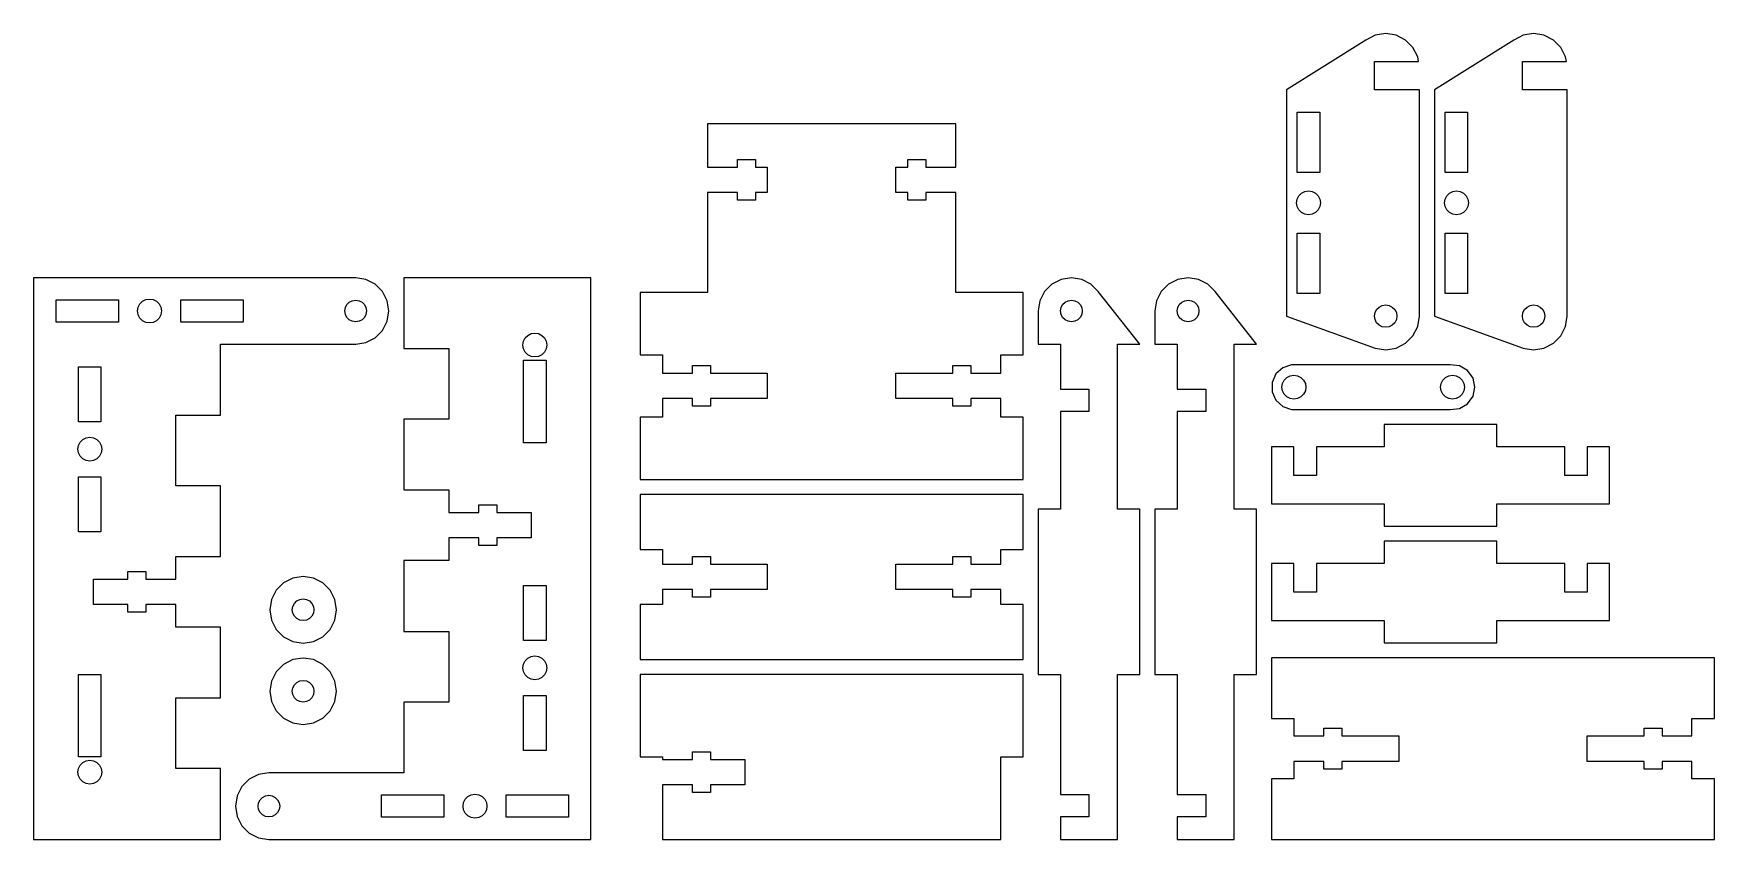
# Model space of a CAD drawing. Header units: metres. Extents: x 0 to 451, y 0 to 108.
# Drawn here: x 226.8 to 451.5, y 0 to 107.7 of the extents above; entities that cross this region are included whole.
import ezdxf

# ---------------------------------------------------------------- set-up
doc = ezdxf.new("R2010")
doc.units = ezdxf.units.M

msp = doc.modelspace()

# ---------------------------------------------------------------- linework, layer by layer
for p, q in [((404.897, 106.874), (394.275, 100.233)), ((406.151, 107.513), (404.897, 106.874)), ((407.542, 107.733), (406.151, 107.513)), ((408.932, 107.513), (407.542, 107.733)), ((410.187, 106.874), (408.932, 107.513)), ((411.182, 105.878), (410.187, 106.874)), ((411.821, 104.624), (411.182, 105.878)), ((424.663, 106.874), (414.042, 100.233)), ((425.918, 107.513), (424.663, 106.874)), ((427.308, 107.733), (425.918, 107.513)), ((428.699, 107.513), (427.308, 107.733)), ((429.953, 106.874), (428.699, 107.513)), ((430.949, 105.878), (429.953, 106.874)), ((431.588, 104.624), (430.949, 105.878)), ((406.042, 100.233), (406.042, 103.983)), ((406.042, 103.983), (411.923, 103.983)), ((411.923, 103.983), (411.821, 104.624)), ((425.808, 100.233), (425.808, 103.983)), ((425.808, 103.983), (431.69, 103.983)), ((431.69, 103.983), (431.588, 104.624)), ((394.275, 100.233), (394.275, 69.9667)), ((412.042, 100.233), (406.042, 100.233)), ((412.042, 69.9667), (412.042, 100.233)), ((414.042, 100.233), (414.042, 69.9667)), ((431.808, 100.233), (425.808, 100.233)), ((431.808, 69.9667), (431.808, 100.233)), ((395.725, 89.1444), (395.725, 97.2333)), ((395.725, 97.2333), (398.725, 97.2333)), ((398.725, 97.2333), (398.725, 89.1444)), ((415.492, 89.1444), (415.492, 97.2333)), ((415.492, 97.2333), (418.492, 97.2333)), ((418.492, 97.2333), (418.492, 89.1444)), ((350.075, 95.681), (316.875, 95.681)), ((316.875, 95.681), (316.875, 89.881)), ((350.075, 89.881), (350.075, 95.681)), ((316.875, 89.881), (320.875, 89.881)), ((320.875, 89.881), (320.875, 90.906)), ((320.875, 90.906), (323.275, 90.906)), ((323.275, 90.906), (323.275, 89.881)), ((323.275, 89.881), (324.875, 89.881)), ((324.875, 89.881), (324.875, 86.481)), ((342.075, 86.481), (342.075, 89.881)), ((342.075, 89.881), (343.675, 89.881)), ((343.675, 89.881), (343.675, 90.906)), ((343.675, 90.906), (346.075, 90.906)), ((346.075, 90.906), (346.075, 89.881)), ((346.075, 89.881), (350.075, 89.881)), ((398.725, 89.1444), (395.725, 89.1444)), ((418.492, 89.1444), (415.492, 89.1444)), ((320.875, 86.481), (316.875, 86.481)), ((316.875, 86.481), (316.875, 73.131)), ((320.875, 85.456), (320.875, 86.481)), ((323.275, 85.456), (320.875, 85.456)), ((324.875, 86.481), (323.275, 86.481)), ((323.275, 86.481), (323.275, 85.456)), ((343.675, 86.481), (342.075, 86.481)), ((343.675, 85.456), (343.675, 86.481)), ((346.075, 85.456), (343.675, 85.456)), ((350.075, 86.481), (346.075, 86.481)), ((346.075, 86.481), (346.075, 85.456)), ((350.075, 73.131), (350.075, 86.481)), ((395.625, 85.1), (395.703, 85.5944)), ((395.703, 85.5944), (395.931, 86.0404)), ((395.931, 86.0404), (396.285, 86.3944)), ((396.285, 86.3944), (396.731, 86.6217)), ((396.731, 86.6217), (397.225, 86.7)), ((397.225, 86.7), (397.719, 86.6217)), ((397.719, 86.6217), (398.165, 86.3944)), ((398.165, 86.3944), (398.519, 86.0404)), ((398.519, 86.0404), (398.747, 85.5944)), ((398.747, 85.5944), (398.825, 85.1)), ((415.392, 85.1), (415.47, 85.5944)), ((415.47, 85.5944), (415.697, 86.0404)), ((415.697, 86.0404), (416.051, 86.3944)), ((416.051, 86.3944), (416.497, 86.6217)), ((416.497, 86.6217), (416.992, 86.7)), ((416.992, 86.7), (417.486, 86.6217)), ((417.486, 86.6217), (417.932, 86.3944)), ((417.932, 86.3944), (418.286, 86.0404)), ((418.286, 86.0404), (418.513, 85.5944)), ((418.513, 85.5944), (418.592, 85.1)), ((395.703, 84.6056), (395.625, 85.1)), ((395.931, 84.1595), (395.703, 84.6056)), ((396.285, 83.8056), (395.931, 84.1595)), ((396.731, 83.5783), (396.285, 83.8056)), ((397.225, 83.5), (396.731, 83.5783)), ((397.719, 83.5783), (397.225, 83.5)), ((398.165, 83.8056), (397.719, 83.5783)), ((398.519, 84.1595), (398.165, 83.8056)), ((398.747, 84.6056), (398.519, 84.1595)), ((398.825, 85.1), (398.747, 84.6056)), ((415.47, 84.6056), (415.392, 85.1)), ((415.697, 84.1595), (415.47, 84.6056)), ((416.051, 83.8056), (415.697, 84.1595)), ((416.497, 83.5783), (416.051, 83.8056)), ((416.992, 83.5), (416.497, 83.5783)), ((417.486, 83.5783), (416.992, 83.5)), ((417.932, 83.8056), (417.486, 83.5783)), ((418.286, 84.1595), (417.932, 83.8056)), ((418.513, 84.6056), (418.286, 84.1595)), ((418.592, 85.1), (418.513, 84.6056)), ((395.725, 72.9667), (395.725, 81.0555)), ((395.725, 81.0555), (398.725, 81.0555)), ((398.725, 81.0555), (398.725, 72.9667)), ((415.492, 72.9667), (415.492, 81.0555)), ((415.492, 81.0555), (418.492, 81.0555)), ((418.492, 81.0555), (418.492, 72.9667)), ((269.85, 75.0965), (226.8, 75.0965)), ((226.8, 75.0965), (226.8, 0)), ((271.225, 74.8787), (269.85, 75.0965)), ((272.466, 74.2466), (271.225, 74.8787)), ((273.45, 73.2621), (272.466, 74.2466)), ((301.3, 75.0965), (276.3, 75.0965)), ((276.3, 75.0965), (276.3, 65.6399)), ((301.3, 0), (301.3, 75.0965)), ((362.909, 74.2466), (361.925, 73.2621)), ((364.15, 74.8787), (362.909, 74.2466)), ((365.525, 75.0965), (364.15, 74.8787)), ((366.9, 74.8787), (365.525, 75.0965)), ((368.141, 74.2466), (366.9, 74.8787)), ((369.125, 73.2621), (368.141, 74.2466)), ((378.509, 74.2466), (377.525, 73.2621)), ((379.75, 74.8787), (378.509, 74.2466)), ((381.125, 75.0965), (379.75, 74.8787)), ((382.5, 74.8787), (381.125, 75.0965)), ((383.741, 74.2466), (382.5, 74.8787)), ((384.725, 73.2621), (383.741, 74.2466)), ((229.8, 69.1465), (229.8, 72.1465)), ((229.8, 72.1465), (238.133, 72.1465)), ((238.133, 72.1465), (238.133, 69.1465)), ((241.006, 71.587), (241.36, 71.9409)), ((241.36, 71.9409), (241.806, 72.1682)), ((241.806, 72.1682), (242.3, 72.2465)), ((242.3, 72.2465), (242.794, 72.1682)), ((242.794, 72.1682), (243.24, 71.9409)), ((243.24, 71.9409), (243.594, 71.587)), ((246.467, 69.1465), (246.467, 72.1465)), ((246.467, 72.1465), (254.8, 72.1465)), ((254.8, 72.1465), (254.8, 69.1465)), ((268.998, 71.8196), (269.402, 72.0255)), ((269.402, 72.0255), (269.85, 72.0965)), ((269.85, 72.0965), (270.298, 72.0255)), ((270.298, 72.0255), (270.702, 71.8196)), ((274.082, 72.0216), (273.45, 73.2621)), ((274.3, 70.6465), (274.082, 72.0216)), ((316.875, 73.131), (307.875, 73.131)), ((307.875, 73.131), (307.875, 64.7977)), ((359.075, 73.131), (350.075, 73.131)), ((359.075, 64.7977), (359.075, 73.131)), ((361.293, 72.0216), (361.075, 70.6465)), ((361.925, 73.2621), (361.293, 72.0216)), ((364.673, 71.8196), (365.077, 72.0255)), ((365.077, 72.0255), (365.525, 72.0965)), ((365.525, 72.0965), (365.973, 72.0255)), ((365.973, 72.0255), (366.377, 71.8196)), ((374.675, 66.2065), (369.125, 73.2621)), ((376.893, 72.0216), (376.675, 70.6465)), ((377.525, 73.2621), (376.893, 72.0216)), ((380.273, 71.8196), (380.677, 72.0255)), ((380.677, 72.0255), (381.125, 72.0965)), ((381.125, 72.0965), (381.573, 72.0255)), ((381.573, 72.0255), (381.977, 71.8196)), ((390.275, 66.2065), (384.725, 73.2621)), ((398.725, 72.9667), (395.725, 72.9667)), ((418.492, 72.9667), (415.492, 72.9667)), ((240.7, 70.6465), (240.778, 71.1409)), ((240.778, 70.1521), (240.7, 70.6465)), ((240.778, 71.1409), (241.006, 71.587)), ((241.006, 69.706), (240.778, 70.1521)), ((241.36, 69.3521), (241.006, 69.706)), ((243.594, 69.706), (243.24, 69.3521)), ((243.594, 71.587), (243.822, 71.1409)), ((243.822, 70.1521), (243.594, 69.706)), ((243.822, 71.1409), (243.9, 70.6465)), ((243.9, 70.6465), (243.822, 70.1521)), ((268.4, 70.6465), (268.471, 71.0946)), ((268.471, 70.1984), (268.4, 70.6465)), ((268.471, 71.0946), (268.677, 71.4988)), ((268.677, 69.7942), (268.471, 70.1984)), ((268.677, 71.4988), (268.998, 71.8196)), ((268.998, 69.4734), (268.677, 69.7942)), ((270.702, 71.8196), (271.023, 71.4988)), ((271.023, 69.7942), (270.702, 69.4734)), ((271.023, 71.4988), (271.229, 71.0946)), ((271.229, 70.1984), (271.023, 69.7942)), ((271.229, 71.0946), (271.3, 70.6465)), ((271.3, 70.6465), (271.229, 70.1984)), ((274.082, 69.2714), (274.3, 70.6465)), ((361.075, 70.6465), (361.075, 66.1965)), ((364.075, 70.6465), (364.146, 71.0946)), ((364.146, 70.1984), (364.075, 70.6465)), ((364.146, 71.0946), (364.352, 71.4988)), ((364.352, 69.7942), (364.146, 70.1984)), ((364.352, 71.4988), (364.673, 71.8196)), ((364.673, 69.4734), (364.352, 69.7942)), ((366.377, 71.8196), (366.698, 71.4988)), ((366.698, 69.7942), (366.377, 69.4734)), ((366.698, 71.4988), (366.904, 71.0946)), ((366.904, 70.1984), (366.698, 69.7942)), ((366.904, 71.0946), (366.975, 70.6465)), ((366.975, 70.6465), (366.904, 70.1984)), ((376.675, 70.6465), (376.675, 66.1965)), ((379.675, 70.6465), (379.746, 71.0946)), ((379.746, 70.1984), (379.675, 70.6465)), ((379.746, 71.0946), (379.952, 71.4988)), ((379.952, 69.7942), (379.746, 70.1984)), ((379.952, 71.4988), (380.273, 71.8196)), ((380.273, 69.4734), (379.952, 69.7942)), ((381.977, 71.8196), (382.298, 71.4988)), ((382.298, 69.7942), (381.977, 69.4734)), ((382.298, 71.4988), (382.504, 71.0946)), ((382.504, 70.1984), (382.298, 69.7942)), ((382.504, 71.0946), (382.575, 70.6465)), ((382.575, 70.6465), (382.504, 70.1984)), ((394.275, 69.9667), (406.151, 65.6869)), ((406.042, 69.9667), (406.115, 70.4302)), ((406.115, 69.5031), (406.042, 69.9667)), ((406.115, 70.4302), (406.328, 70.8483)), ((406.328, 70.8483), (406.66, 71.1802)), ((406.66, 71.1802), (407.078, 71.3932)), ((407.078, 71.3932), (407.542, 71.4667)), ((407.542, 71.4667), (408.005, 71.3932)), ((408.005, 71.3932), (408.423, 71.1802)), ((408.423, 71.1802), (408.755, 70.8483)), ((408.755, 70.8483), (408.968, 70.4302)), ((408.968, 70.4302), (409.042, 69.9667)), ((409.042, 69.9667), (408.968, 69.5031)), ((411.821, 68.5761), (412.042, 69.9667)), ((414.042, 69.9667), (425.918, 65.6869)), ((425.808, 69.9667), (425.882, 70.4302)), ((425.882, 69.5031), (425.808, 69.9667)), ((425.882, 70.4302), (426.095, 70.8483)), ((426.095, 70.8483), (426.427, 71.1802)), ((426.427, 71.1802), (426.845, 71.3932)), ((426.845, 71.3932), (427.308, 71.4667)), ((427.308, 71.4667), (427.772, 71.3932)), ((427.772, 71.3932), (428.19, 71.1802)), ((428.19, 71.1802), (428.522, 70.8483)), ((428.522, 70.8483), (428.735, 70.4302)), ((428.735, 70.4302), (428.808, 69.9667)), ((428.808, 69.9667), (428.735, 69.5031)), ((431.588, 68.5761), (431.808, 69.9667)), ((238.133, 69.1465), (229.8, 69.1465)), ((241.806, 69.1248), (241.36, 69.3521)), ((242.3, 69.0465), (241.806, 69.1248)), ((242.794, 69.1248), (242.3, 69.0465)), ((243.24, 69.3521), (242.794, 69.1248)), ((254.8, 69.1465), (246.467, 69.1465)), ((269.402, 69.2675), (268.998, 69.4734)), ((269.85, 69.1965), (269.402, 69.2675)), ((270.298, 69.2675), (269.85, 69.1965)), ((270.702, 69.4734), (270.298, 69.2675)), ((272.466, 67.0464), (273.45, 68.0309)), ((273.45, 68.0309), (274.082, 69.2714)), ((292.86, 67.3909), (293.306, 67.6182)), ((293.306, 67.6182), (293.8, 67.6965)), ((293.8, 67.6965), (294.294, 67.6182)), ((294.294, 67.6182), (294.74, 67.3909)), ((365.077, 69.2675), (364.673, 69.4734)), ((365.525, 69.1965), (365.077, 69.2675)), ((365.973, 69.2675), (365.525, 69.1965)), ((366.377, 69.4734), (365.973, 69.2675)), ((380.677, 69.2675), (380.273, 69.4734)), ((381.125, 69.1965), (380.677, 69.2675)), ((381.573, 69.2675), (381.125, 69.1965)), ((381.977, 69.4734), (381.573, 69.2675)), ((406.328, 69.085), (406.115, 69.5031)), ((406.66, 68.7531), (406.328, 69.085)), ((407.078, 68.5401), (406.66, 68.7531)), ((407.542, 68.4667), (407.078, 68.5401)), ((408.005, 68.5401), (407.542, 68.4667)), ((408.423, 68.7531), (408.005, 68.5401)), ((408.755, 69.085), (408.423, 68.7531)), ((408.968, 69.5031), (408.755, 69.085)), ((411.182, 67.3216), (411.821, 68.5761)), ((426.095, 69.085), (425.882, 69.5031)), ((426.427, 68.7531), (426.095, 69.085)), ((426.845, 68.5401), (426.427, 68.7531)), ((427.308, 68.4667), (426.845, 68.5401)), ((427.772, 68.5401), (427.308, 68.4667)), ((428.19, 68.7531), (427.772, 68.5401)), ((428.522, 69.085), (428.19, 68.7531)), ((428.735, 69.5031), (428.522, 69.085)), ((430.949, 67.3216), (431.588, 68.5761)), ((251.8, 56.7399), (251.8, 66.1965)), ((251.8, 66.1965), (269.85, 66.1965)), ((269.85, 66.1965), (271.225, 66.4143)), ((271.225, 66.4143), (272.466, 67.0464)), ((276.3, 65.6399), (282.3, 65.6399)), ((282.3, 65.6399), (282.3, 56.1832)), ((292.2, 66.0965), (292.278, 66.5909)), ((292.278, 65.6021), (292.2, 66.0965)), ((292.278, 66.5909), (292.506, 67.037)), ((292.506, 65.1561), (292.278, 65.6021)), ((292.506, 67.037), (292.86, 67.3909)), ((292.86, 64.8021), (292.506, 65.1561)), ((294.74, 67.3909), (295.094, 67.037)), ((295.094, 65.1561), (294.74, 64.8021)), ((295.094, 67.037), (295.322, 66.5909)), ((295.322, 65.6021), (295.094, 65.1561)), ((295.322, 66.5909), (295.4, 66.0965)), ((295.4, 66.0965), (295.322, 65.6021)), ((361.075, 66.1965), (364.075, 66.1965)), ((364.075, 66.1965), (364.075, 60.1965)), ((371.675, 44.131), (371.675, 66.1965)), ((371.675, 66.1965), (374.675, 66.1965)), ((374.675, 66.1965), (374.675, 66.2065)), ((376.675, 66.1965), (379.675, 66.1965)), ((379.675, 66.1965), (379.675, 60.1965)), ((387.275, 44.131), (387.275, 66.1965)), ((387.275, 66.1965), (390.275, 66.1965)), ((390.275, 66.1965), (390.275, 66.2065)), ((406.151, 65.6869), (407.542, 65.4667)), ((407.542, 65.4667), (408.932, 65.6869)), ((408.932, 65.6869), (410.187, 66.3261)), ((410.187, 66.3261), (411.182, 67.3216)), ((425.918, 65.6869), (427.308, 65.4667)), ((427.308, 65.4667), (428.699, 65.6869)), ((428.699, 65.6869), (429.953, 66.3261)), ((429.953, 66.3261), (430.949, 67.3216)), ((232.8, 55.8413), (232.8, 63.1965)), ((232.8, 63.1965), (235.8, 63.1965)), ((235.8, 63.1965), (235.8, 55.8413)), ((292.3, 53.031), (292.3, 64.0638)), ((292.3, 64.0638), (295.3, 64.0638)), ((293.306, 64.5748), (292.86, 64.8021)), ((293.8, 64.4965), (293.306, 64.5748)), ((294.294, 64.5748), (293.8, 64.4965)), ((294.74, 64.8021), (294.294, 64.5748)), ((295.3, 64.0638), (295.3, 53.031)), ((307.875, 64.7977), (310.875, 64.7977)), ((310.875, 64.7977), (310.875, 62.331)), ((314.875, 62.331), (314.875, 63.356)), ((314.875, 63.356), (317.275, 63.356)), ((317.275, 63.356), (317.275, 62.331)), ((349.675, 62.331), (349.675, 63.356)), ((349.675, 63.356), (352.075, 63.356)), ((352.075, 63.356), (352.075, 62.331)), ((356.075, 62.331), (356.075, 64.7977)), ((356.075, 64.7977), (359.075, 64.7977)), ((393.775, 63.0647), (392.848, 62.23)), ((394.961, 63.4502), (393.775, 63.0647)), ((416.161, 63.4502), (394.961, 63.4502)), ((417.402, 63.3198), (416.161, 63.4502)), ((418.482, 62.6961), (417.402, 63.3198)), ((310.875, 62.331), (314.875, 62.331)), ((317.275, 62.331), (324.875, 62.331)), ((324.875, 62.331), (324.875, 58.931)), ((342.075, 58.931), (342.075, 62.331)), ((342.075, 62.331), (349.675, 62.331)), ((352.075, 62.331), (356.075, 62.331)), ((392.848, 62.23), (392.341, 61.0904)), ((392.341, 61.0904), (392.341, 59.8429)), ((393.675, 60.4667), (393.753, 60.9611)), ((393.753, 60.9611), (393.981, 61.4071)), ((393.981, 61.4071), (394.335, 61.7611)), ((394.335, 61.7611), (394.781, 61.9883)), ((394.781, 61.9883), (395.275, 62.0667)), ((395.275, 62.0667), (395.769, 61.9883)), ((395.769, 61.9883), (396.215, 61.7611)), ((396.215, 61.7611), (396.569, 61.4071)), ((396.569, 61.4071), (396.797, 60.9611)), ((396.797, 60.9611), (396.875, 60.4667)), ((414.875, 60.4667), (414.953, 60.9611)), ((414.953, 60.9611), (415.181, 61.4071)), ((415.181, 61.4071), (415.535, 61.7611)), ((415.535, 61.7611), (415.981, 61.9883)), ((415.981, 61.9883), (416.475, 62.0667)), ((416.475, 62.0667), (416.969, 61.9883)), ((416.969, 61.9883), (417.415, 61.7611)), ((417.415, 61.7611), (417.769, 61.4071)), ((417.769, 61.4071), (417.997, 60.9611)), ((417.997, 60.9611), (418.075, 60.4667)), ((419.216, 61.6869), (418.482, 62.6961)), ((419.475, 60.4667), (419.216, 61.6869)), ((314.875, 58.931), (310.875, 58.931)), ((310.875, 58.931), (310.875, 56.4643)), ((314.875, 57.906), (314.875, 58.931)), ((324.875, 58.931), (317.275, 58.931)), ((317.275, 58.931), (317.275, 57.906)), ((349.675, 58.931), (342.075, 58.931)), ((349.675, 57.906), (349.675, 58.931)), ((356.075, 58.931), (352.075, 58.931)), ((352.075, 58.931), (352.075, 57.906)), ((356.075, 56.4643), (356.075, 58.931)), ((364.075, 60.1965), (367.875, 60.1965)), ((367.875, 60.1965), (367.875, 57.1965)), ((379.675, 60.1965), (383.475, 60.1965)), ((383.475, 60.1965), (383.475, 57.1965)), ((392.341, 59.8429), (392.848, 58.7033)), ((392.848, 58.7033), (393.775, 57.8686)), ((393.753, 59.9722), (393.675, 60.4667)), ((393.981, 59.5262), (393.753, 59.9722)), ((394.335, 59.1722), (393.981, 59.5262)), ((394.781, 58.945), (394.335, 59.1722)), ((395.275, 58.8667), (394.781, 58.945)), ((395.769, 58.945), (395.275, 58.8667)), ((396.215, 59.1722), (395.769, 58.945)), ((396.569, 59.5262), (396.215, 59.1722)), ((396.797, 59.9722), (396.569, 59.5262)), ((396.875, 60.4667), (396.797, 59.9722)), ((414.953, 59.9722), (414.875, 60.4667)), ((415.181, 59.5262), (414.953, 59.9722)), ((415.535, 59.1722), (415.181, 59.5262)), ((415.981, 58.945), (415.535, 59.1722)), ((416.475, 58.8667), (415.981, 58.945)), ((416.969, 58.945), (416.475, 58.8667)), ((417.415, 59.1722), (416.969, 58.945)), ((417.769, 59.5262), (417.415, 59.1722)), ((417.997, 59.9722), (417.769, 59.5262)), ((418.075, 60.4667), (417.997, 59.9722)), ((418.482, 58.2372), (419.216, 59.2465)), ((419.216, 59.2465), (419.475, 60.4667)), ((245.8, 47.2832), (245.8, 56.7399)), ((245.8, 56.7399), (251.8, 56.7399)), ((282.3, 56.1832), (276.3, 56.1832)), ((276.3, 56.1832), (276.3, 46.7266)), ((310.875, 56.4643), (307.875, 56.4643)), ((307.875, 56.4643), (307.875, 48.131)), ((317.275, 57.906), (314.875, 57.906)), ((352.075, 57.906), (349.675, 57.906)), ((359.075, 56.4643), (356.075, 56.4643)), ((359.075, 48.131), (359.075, 56.4643)), ((367.875, 57.1965), (364.075, 57.1965)), ((364.075, 57.1965), (364.075, 44.131)), ((383.475, 57.1965), (379.675, 57.1965)), ((379.675, 57.1965), (379.675, 44.131)), ((393.775, 57.8686), (394.961, 57.4831)), ((394.961, 57.4831), (416.161, 57.4831)), ((416.161, 57.4831), (417.402, 57.6135)), ((417.402, 57.6135), (418.482, 58.2372)), ((235.8, 55.8413), (232.8, 55.8413)), ((422.408, 55.4666), (407.342, 55.4666)), ((407.342, 55.4666), (407.342, 52.4666)), ((422.408, 52.4666), (422.408, 55.4666)), ((232.7, 52.1637), (232.778, 52.6582)), ((232.778, 51.6693), (232.7, 52.1637)), ((232.778, 52.6582), (233.006, 53.1042)), ((233.006, 53.1042), (233.36, 53.4582)), ((233.36, 53.4582), (233.806, 53.6854)), ((233.806, 53.6854), (234.3, 53.7637)), ((234.3, 53.7637), (234.794, 53.6854)), ((234.794, 53.6854), (235.24, 53.4582)), ((235.24, 53.4582), (235.594, 53.1042)), ((235.594, 53.1042), (235.822, 52.6582)), ((235.822, 52.6582), (235.9, 52.1637)), ((235.9, 52.1637), (235.822, 51.6693)), ((295.3, 53.031), (292.3, 53.031)), ((395.275, 52.4666), (392.275, 52.4666)), ((392.275, 52.4666), (392.275, 44.8667)), ((395.275, 48.6666), (395.275, 52.4666)), ((407.342, 52.4666), (398.275, 52.4666)), ((398.275, 52.4666), (398.275, 48.6666)), ((431.475, 52.4666), (422.408, 52.4666)), ((431.475, 48.6666), (431.475, 52.4666)), ((437.475, 52.4666), (434.475, 52.4666)), ((434.475, 52.4666), (434.475, 48.6666)), ((437.475, 44.8667), (437.475, 52.4666)), ((233.006, 51.2233), (232.778, 51.6693)), ((233.36, 50.8693), (233.006, 51.2233)), ((233.806, 50.6421), (233.36, 50.8693)), ((234.3, 50.5638), (233.806, 50.6421)), ((234.794, 50.6421), (234.3, 50.5638)), ((235.24, 50.8693), (234.794, 50.6421)), ((235.594, 51.2233), (235.24, 50.8693)), ((235.822, 51.6693), (235.594, 51.2233)), ((232.8, 41.131), (232.8, 48.4862)), ((232.8, 48.4862), (235.8, 48.4862)), ((235.8, 48.4862), (235.8, 41.131)), ((251.8, 47.2832), (245.8, 47.2832)), ((251.8, 37.8266), (251.8, 47.2832)), ((307.875, 48.131), (359.075, 48.131)), ((398.275, 48.6666), (395.275, 48.6666)), ((434.475, 48.6666), (431.475, 48.6666)), ((276.3, 46.7266), (282.3, 46.7266)), ((282.3, 46.7266), (282.3, 43.6982)), ((359.075, 46.131), (307.875, 46.131)), ((307.875, 46.131), (307.875, 38.7758)), ((359.075, 38.7758), (359.075, 46.131)), ((282.3, 43.6982), (286.3, 43.6982)), ((286.3, 43.6982), (286.3, 44.7232)), ((286.3, 44.7232), (288.7, 44.7232)), ((288.7, 44.7232), (288.7, 43.6982)), ((288.7, 43.6982), (293.3, 43.6982)), ((293.3, 43.6982), (293.3, 40.2982)), ((364.075, 44.131), (361.075, 44.131)), ((361.075, 44.131), (361.075, 22.0655)), ((374.675, 44.131), (371.675, 44.131)), ((374.675, 22.0655), (374.675, 44.131)), ((379.675, 44.131), (376.675, 44.131)), ((376.675, 44.131), (376.675, 22.0655)), ((390.275, 44.131), (387.275, 44.131)), ((390.275, 22.0655), (390.275, 44.131)), ((392.275, 44.8667), (407.342, 44.8667)), ((407.342, 44.8667), (407.342, 41.8667)), ((422.408, 44.8667), (437.475, 44.8667)), ((422.408, 41.8667), (422.408, 44.8667)), ((235.8, 41.131), (232.8, 41.131)), ((407.342, 41.8667), (422.408, 41.8667)), ((286.3, 40.2982), (282.3, 40.2982)), ((282.3, 40.2982), (282.3, 37.2699)), ((286.3, 39.2733), (286.3, 40.2982)), ((288.7, 39.2733), (286.3, 39.2733)), ((293.3, 40.2982), (288.7, 40.2982)), ((288.7, 40.2982), (288.7, 39.2733)), ((307.875, 38.7758), (310.875, 38.7758)), ((310.875, 38.7758), (310.875, 36.7982)), ((356.075, 36.7982), (356.075, 38.7758)), ((356.075, 38.7758), (359.075, 38.7758)), ((422.408, 39.8667), (407.342, 39.8667)), ((407.342, 39.8667), (407.342, 36.8667)), ((422.408, 36.8667), (422.408, 39.8667)), ((245.8, 34.7982), (245.8, 37.8266)), ((245.8, 37.8266), (251.8, 37.8266)), ((282.3, 37.2699), (276.3, 37.2699)), ((276.3, 37.2699), (276.3, 27.8133)), ((310.875, 36.7982), (314.875, 36.7982)), ((314.875, 36.7982), (314.875, 37.8232)), ((314.875, 37.8232), (317.275, 37.8232)), ((317.275, 37.8232), (317.275, 36.7982)), ((317.275, 36.7982), (324.875, 36.7982)), ((324.875, 36.7982), (324.875, 33.3982)), ((342.075, 33.3982), (342.075, 36.7982)), ((342.075, 36.7982), (349.675, 36.7982)), ((349.675, 36.7982), (349.675, 37.8232)), ((349.675, 37.8232), (352.075, 37.8232)), ((352.075, 37.8232), (352.075, 36.7982)), ((352.075, 36.7982), (356.075, 36.7982)), ((395.275, 36.8667), (392.275, 36.8667)), ((392.275, 36.8667), (392.275, 29.2667)), ((395.275, 33.0667), (395.275, 36.8667)), ((407.342, 36.8667), (398.275, 36.8667)), ((398.275, 36.8667), (398.275, 33.0667)), ((431.475, 36.8667), (422.408, 36.8667)), ((431.475, 33.0667), (431.475, 36.8667)), ((437.475, 36.8667), (434.475, 36.8667)), ((434.475, 36.8667), (434.475, 33.0667)), ((437.475, 29.2667), (437.475, 36.8667)), ((234.8, 31.3983), (234.8, 34.7982)), ((234.8, 34.7982), (239.4, 34.7982)), ((239.4, 34.7982), (239.4, 35.8232)), ((239.4, 35.8232), (241.8, 35.8232)), ((241.8, 35.8232), (241.8, 34.7982)), ((241.8, 34.7982), (245.8, 34.7982)), ((260.209, 34.3001), (259.225, 33.3156)), ((261.45, 34.9322), (260.209, 34.3001)), ((262.825, 35.15), (261.45, 34.9322)), ((264.2, 34.9322), (262.825, 35.15)), ((265.441, 34.3001), (264.2, 34.9322)), ((266.425, 33.3156), (265.441, 34.3001)), ((292.3, 26.6103), (292.3, 33.9655)), ((292.3, 33.9655), (295.3, 33.9655)), ((295.3, 33.9655), (295.3, 26.6103)), ((258.593, 32.0751), (258.375, 30.7)), ((259.225, 33.3156), (258.593, 32.0751)), ((261.446, 31.1481), (261.652, 31.5523)), ((261.652, 31.5523), (261.973, 31.8731)), ((261.973, 31.8731), (262.377, 32.079)), ((262.377, 32.079), (262.825, 32.15)), ((262.825, 32.15), (263.273, 32.079)), ((263.273, 32.079), (263.677, 31.8731)), ((263.677, 31.8731), (263.998, 31.5523)), ((263.998, 31.5523), (264.204, 31.1481)), ((267.057, 32.0751), (266.425, 33.3156)), ((267.275, 30.7), (267.057, 32.0751)), ((314.875, 33.3982), (310.875, 33.3982)), ((310.875, 33.3982), (310.875, 31.4207)), ((314.875, 32.3732), (314.875, 33.3982)), ((317.275, 32.3732), (314.875, 32.3732)), ((324.875, 33.3982), (317.275, 33.3982)), ((317.275, 33.3982), (317.275, 32.3732)), ((349.675, 33.3982), (342.075, 33.3982)), ((349.675, 32.3732), (349.675, 33.3982)), ((352.075, 32.3732), (349.675, 32.3732)), ((356.075, 33.3982), (352.075, 33.3982)), ((352.075, 33.3982), (352.075, 32.3732)), ((356.075, 31.4207), (356.075, 33.3982)), ((398.275, 33.0667), (395.275, 33.0667)), ((434.475, 33.0667), (431.475, 33.0667)), ((239.4, 31.3983), (234.8, 31.3983)), ((239.4, 30.3733), (239.4, 31.3983)), ((241.8, 30.3733), (239.4, 30.3733)), ((245.8, 31.3983), (241.8, 31.3983)), ((241.8, 31.3983), (241.8, 30.3733)), ((245.8, 28.3699), (245.8, 31.3983)), ((258.375, 30.7), (258.593, 29.3249)), ((258.593, 29.3249), (259.225, 28.0844)), ((261.375, 30.7), (261.446, 31.1481)), ((261.446, 30.2519), (261.375, 30.7)), ((261.652, 29.8477), (261.446, 30.2519)), ((261.973, 29.5269), (261.652, 29.8477)), ((262.377, 29.321), (261.973, 29.5269)), ((262.825, 29.25), (262.377, 29.321)), ((263.273, 29.321), (262.825, 29.25)), ((263.677, 29.5269), (263.273, 29.321)), ((263.998, 29.8477), (263.677, 29.5269)), ((264.204, 30.2519), (263.998, 29.8477)), ((264.204, 31.1481), (264.275, 30.7)), ((264.275, 30.7), (264.204, 30.2519)), ((266.425, 28.0844), (267.057, 29.3249)), ((267.057, 29.3249), (267.275, 30.7)), ((310.875, 31.4207), (307.875, 31.4207)), ((307.875, 31.4207), (307.875, 24.0655)), ((359.075, 31.4207), (356.075, 31.4207)), ((359.075, 24.0655), (359.075, 31.4207)), ((392.275, 29.2667), (407.342, 29.2667)), ((407.342, 29.2667), (407.342, 26.2667)), ((422.408, 29.2667), (437.475, 29.2667)), ((422.408, 26.2667), (422.408, 29.2667)), ((251.8, 28.3699), (245.8, 28.3699)), ((251.8, 18.9133), (251.8, 28.3699)), ((259.225, 28.0844), (260.209, 27.0999)), ((260.209, 27.0999), (261.45, 26.4678)), ((264.2, 26.4678), (265.441, 27.0999)), ((265.441, 27.0999), (266.425, 28.0844)), ((276.3, 27.8133), (282.3, 27.8133)), ((282.3, 27.8133), (282.3, 18.3566)), ((261.45, 26.4678), (262.825, 26.25)), ((262.825, 26.25), (264.2, 26.4678)), ((295.3, 26.6103), (292.3, 26.6103)), ((407.342, 26.2667), (422.408, 26.2667)), ((260.209, 23.4001), (259.225, 22.4156)), ((261.45, 24.0322), (260.209, 23.4001)), ((262.825, 24.25), (261.45, 24.0322)), ((264.2, 24.0322), (262.825, 24.25)), ((265.441, 23.4001), (264.2, 24.0322)), ((266.425, 22.4156), (265.441, 23.4001)), ((292.2, 22.9328), (292.278, 23.4272)), ((292.278, 22.4383), (292.2, 22.9328)), ((292.278, 23.4272), (292.506, 23.8732)), ((292.506, 23.8732), (292.86, 24.2272)), ((292.86, 24.2272), (293.306, 24.4544)), ((293.306, 24.4544), (293.8, 24.5327)), ((293.8, 24.5327), (294.294, 24.4544)), ((294.294, 24.4544), (294.74, 24.2272)), ((294.74, 24.2272), (295.094, 23.8732)), ((295.094, 23.8732), (295.322, 23.4272)), ((295.322, 23.4272), (295.4, 22.9328)), ((295.4, 22.9328), (295.322, 22.4383)), ((307.875, 24.0655), (359.075, 24.0655)), ((451.475, 24.2667), (392.275, 24.2667)), ((392.275, 24.2667), (392.275, 16.1778)), ((451.475, 16.1778), (451.475, 24.2667)), ((232.8, 11.0327), (232.8, 22.0655)), ((232.8, 22.0655), (235.8, 22.0655)), ((235.8, 22.0655), (235.8, 11.0327)), ((258.593, 21.1751), (258.375, 19.8)), ((259.225, 22.4156), (258.593, 21.1751)), ((261.375, 19.8), (261.446, 20.2481)), ((261.446, 20.2481), (261.652, 20.6523)), ((261.652, 20.6523), (261.973, 20.9731)), ((261.973, 20.9731), (262.377, 21.179)), ((262.377, 21.179), (262.825, 21.25)), ((262.825, 21.25), (263.273, 21.179)), ((263.273, 21.179), (263.677, 20.9731)), ((263.677, 20.9731), (263.998, 20.6523)), ((263.998, 20.6523), (264.204, 20.2481)), ((264.204, 20.2481), (264.275, 19.8)), ((267.057, 21.1751), (266.425, 22.4156)), ((267.275, 19.8), (267.057, 21.1751)), ((292.506, 21.9923), (292.278, 22.4383)), ((292.86, 21.6383), (292.506, 21.9923)), ((293.306, 21.4111), (292.86, 21.6383)), ((293.8, 21.3327), (293.306, 21.4111)), ((294.294, 21.4111), (293.8, 21.3327)), ((294.74, 21.6383), (294.294, 21.4111)), ((295.094, 21.9923), (294.74, 21.6383)), ((295.322, 22.4383), (295.094, 21.9923)), ((359.075, 22.0655), (307.875, 22.0655)), ((307.875, 22.0655), (307.875, 11.0327)), ((359.075, 11.0327), (359.075, 22.0655)), ((361.075, 22.0655), (364.075, 22.0655)), ((364.075, 22.0655), (364.075, 6)), ((371.675, 22.0655), (374.675, 22.0655)), ((371.675, 0), (371.675, 22.0655)), ((376.675, 22.0655), (379.675, 22.0655)), ((379.675, 22.0655), (379.675, 6)), ((387.275, 22.0655), (390.275, 22.0655)), ((387.275, 0), (387.275, 22.0655)), ((245.8, 9.45663), (245.8, 18.9133)), ((245.8, 18.9133), (251.8, 18.9133)), ((258.375, 19.8), (258.593, 18.4249)), ((258.593, 18.4249), (259.225, 17.1844)), ((261.446, 19.3519), (261.375, 19.8)), ((261.652, 18.9477), (261.446, 19.3519)), ((261.973, 18.6269), (261.652, 18.9477)), ((262.377, 18.421), (261.973, 18.6269)), ((262.825, 18.35), (262.377, 18.421)), ((263.273, 18.421), (262.825, 18.35)), ((263.677, 18.6269), (263.273, 18.421)), ((263.998, 18.9477), (263.677, 18.6269)), ((264.204, 19.3519), (263.998, 18.9477)), ((264.275, 19.8), (264.204, 19.3519)), ((266.425, 17.1844), (267.057, 18.4249)), ((267.057, 18.4249), (267.275, 19.8)), ((282.3, 18.3566), (276.3, 18.3566)), ((276.3, 18.3566), (276.3, 8.89999)), ((292.3, 11.9), (292.3, 19.2552)), ((292.3, 19.2552), (295.3, 19.2552)), ((295.3, 19.2552), (295.3, 11.9)), ((259.225, 17.1844), (260.209, 16.1999)), ((260.209, 16.1999), (261.45, 15.5678)), ((264.2, 15.5678), (265.441, 16.1999)), ((265.441, 16.1999), (266.425, 17.1844)), ((392.275, 16.1778), (395.275, 16.1778)), ((395.275, 16.1778), (395.275, 13.8333)), ((448.475, 13.8333), (448.475, 16.1778)), ((448.475, 16.1778), (451.475, 16.1778)), ((261.45, 15.5678), (262.825, 15.35)), ((262.825, 15.35), (264.2, 15.5678)), ((395.275, 13.8333), (399.275, 13.8333)), ((399.275, 13.8333), (399.275, 14.8583)), ((399.275, 14.8583), (401.675, 14.8583)), ((401.675, 14.8583), (401.675, 13.8333)), ((401.675, 13.8333), (409.275, 13.8333)), ((409.275, 13.8333), (409.275, 10.4333)), ((434.475, 10.4333), (434.475, 13.8333)), ((434.475, 13.8333), (442.075, 13.8333)), ((442.075, 13.8333), (442.075, 14.8583)), ((442.075, 14.8583), (444.475, 14.8583)), ((444.475, 14.8583), (444.475, 13.8333)), ((444.475, 13.8333), (448.475, 13.8333)), ((295.3, 11.9), (292.3, 11.9)), ((314.875, 10.7), (314.875, 11.725)), ((314.875, 11.725), (317.275, 11.725)), ((317.275, 11.725), (317.275, 10.7)), ((232.7, 9), (232.778, 9.49442)), ((232.778, 8.50557), (232.7, 9)), ((232.778, 9.49442), (233.006, 9.94044)), ((235.8, 11.0327), (232.8, 11.0327)), ((233.006, 9.94044), (233.36, 10.2944)), ((233.36, 10.2944), (233.806, 10.5217)), ((233.806, 10.5217), (234.3, 10.6)), ((234.3, 10.6), (234.794, 10.5217)), ((234.794, 10.5217), (235.24, 10.2944)), ((235.24, 10.2944), (235.594, 9.94044)), ((235.594, 9.94044), (235.822, 9.49442)), ((235.822, 9.49442), (235.9, 9)), ((235.9, 9), (235.822, 8.50557)), ((251.8, 9.45663), (245.8, 9.45663)), ((251.8, 0), (251.8, 9.45663)), ((307.875, 11.0327), (310.875, 11.0327)), ((310.875, 11.0327), (310.875, 10.7)), ((310.875, 10.7), (314.875, 10.7)), ((317.275, 10.7), (321.875, 10.7)), ((321.875, 10.7), (321.875, 7.3)), ((356.075, 11.0327), (359.075, 11.0327)), ((356.075, 0), (356.075, 11.0327)), ((399.275, 10.4333), (395.275, 10.4333)), ((395.275, 10.4333), (395.275, 8.08888)), ((399.275, 9.40834), (399.275, 10.4333)), ((401.675, 9.40834), (399.275, 9.40834)), ((409.275, 10.4333), (401.675, 10.4333)), ((401.675, 10.4333), (401.675, 9.40834)), ((442.075, 10.4333), (434.475, 10.4333)), ((442.075, 9.40834), (442.075, 10.4333)), ((444.475, 9.40834), (442.075, 9.40834)), ((448.475, 10.4333), (444.475, 10.4333)), ((444.475, 10.4333), (444.475, 9.40834)), ((448.475, 8.08888), (448.475, 10.4333)), ((233.006, 8.05954), (232.778, 8.50557)), ((233.36, 7.70557), (233.006, 8.05954)), ((233.806, 7.4783), (233.36, 7.70557)), ((234.3, 7.39999), (233.806, 7.4783)), ((234.794, 7.4783), (234.3, 7.39999)), ((235.24, 7.70557), (234.794, 7.4783)), ((235.594, 8.05954), (235.24, 7.70557)), ((235.822, 8.50557), (235.594, 8.05954)), ((254.65, 7.06564), (254.018, 5.82512)), ((255.634, 8.05013), (254.65, 7.06564)), ((256.875, 8.68221), (255.634, 8.05013)), ((258.25, 8.89999), (256.875, 8.68221)), ((276.3, 8.89999), (258.25, 8.89999)), ((314.875, 7.3), (310.875, 7.3)), ((310.875, 7.3), (310.875, 0)), ((314.875, 6.27501), (314.875, 7.3)), ((321.875, 7.3), (317.275, 7.3)), ((317.275, 7.3), (317.275, 6.27501)), ((395.275, 8.08888), (392.275, 8.08888)), ((392.275, 8.08888), (392.275, 0)), ((451.475, 8.08888), (448.475, 8.08888)), ((451.475, 0), (451.475, 8.08888)), ((254.018, 5.82512), (253.8, 4.45)), ((256.8, 4.45), (256.871, 4.89807)), ((256.871, 4.89807), (257.077, 5.30229)), ((257.077, 5.30229), (257.398, 5.62308)), ((257.398, 5.62308), (257.802, 5.82903)), ((257.802, 5.82903), (258.25, 5.89999)), ((258.25, 5.89999), (258.698, 5.82903)), ((258.698, 5.82903), (259.102, 5.62308)), ((259.102, 5.62308), (259.423, 5.30229)), ((259.423, 5.30229), (259.629, 4.89807)), ((259.629, 4.89807), (259.7, 4.45)), ((273.3, 2.95), (273.3, 5.95)), ((273.3, 5.95), (281.633, 5.95)), ((281.633, 5.95), (281.633, 2.95)), ((284.2, 4.45), (284.278, 4.94443)), ((284.278, 4.94443), (284.506, 5.39046)), ((284.506, 5.39046), (284.86, 5.74443)), ((284.86, 5.74443), (285.306, 5.97169)), ((285.306, 5.97169), (285.8, 6.05)), ((285.8, 6.05), (286.294, 5.97169)), ((286.294, 5.97169), (286.74, 5.74443)), ((286.74, 5.74443), (287.094, 5.39046)), ((287.094, 5.39046), (287.322, 4.94443)), ((287.322, 4.94443), (287.4, 4.45)), ((289.967, 2.95), (289.967, 5.95)), ((289.967, 5.95), (298.3, 5.95)), ((298.3, 5.95), (298.3, 2.95)), ((317.275, 6.27501), (314.875, 6.27501)), ((364.075, 6), (367.875, 6)), ((367.875, 6), (367.875, 3)), ((379.675, 6), (383.475, 6)), ((383.475, 6), (383.475, 3)), ((253.8, 4.45), (254.018, 3.07487)), ((254.018, 3.07487), (254.65, 1.83435)), ((256.871, 4.00192), (256.8, 4.45)), ((257.077, 3.5977), (256.871, 4.00192)), ((257.398, 3.27692), (257.077, 3.5977)), ((257.802, 3.07097), (257.398, 3.27692)), ((258.25, 3), (257.802, 3.07097)), ((258.698, 3.07097), (258.25, 3)), ((259.102, 3.27692), (258.698, 3.07097)), ((259.423, 3.5977), (259.102, 3.27692)), ((259.629, 4.00192), (259.423, 3.5977)), ((259.7, 4.45), (259.629, 4.00192)), ((281.633, 2.95), (273.3, 2.95)), ((284.278, 3.95557), (284.2, 4.45)), ((284.506, 3.50954), (284.278, 3.95557)), ((284.86, 3.15556), (284.506, 3.50954)), ((285.306, 2.92831), (284.86, 3.15556)), ((285.8, 2.84999), (285.306, 2.92831)), ((286.294, 2.92831), (285.8, 2.84999)), ((286.74, 3.15556), (286.294, 2.92831)), ((287.094, 3.50954), (286.74, 3.15556)), ((287.322, 3.95557), (287.094, 3.50954)), ((287.4, 4.45), (287.322, 3.95557)), ((298.3, 2.95), (289.967, 2.95)), ((367.875, 3), (364.075, 3)), ((364.075, 3), (364.075, 0)), ((383.475, 3), (379.675, 3)), ((379.675, 3), (379.675, 0)), ((226.8, 0), (251.8, 0)), ((254.65, 1.83435), (255.634, 0.84987)), ((255.634, 0.84987), (256.875, 0.21779)), ((256.875, 0.21779), (258.25, 0)), ((258.25, 0), (301.3, 0)), ((310.875, 0), (356.075, 0)), ((364.075, 0), (371.675, 0)), ((379.675, 0), (387.275, 0)), ((392.275, 0), (451.475, 0))]:
    msp.add_line(p, q)

doc.saveas('drawing.dxf')
